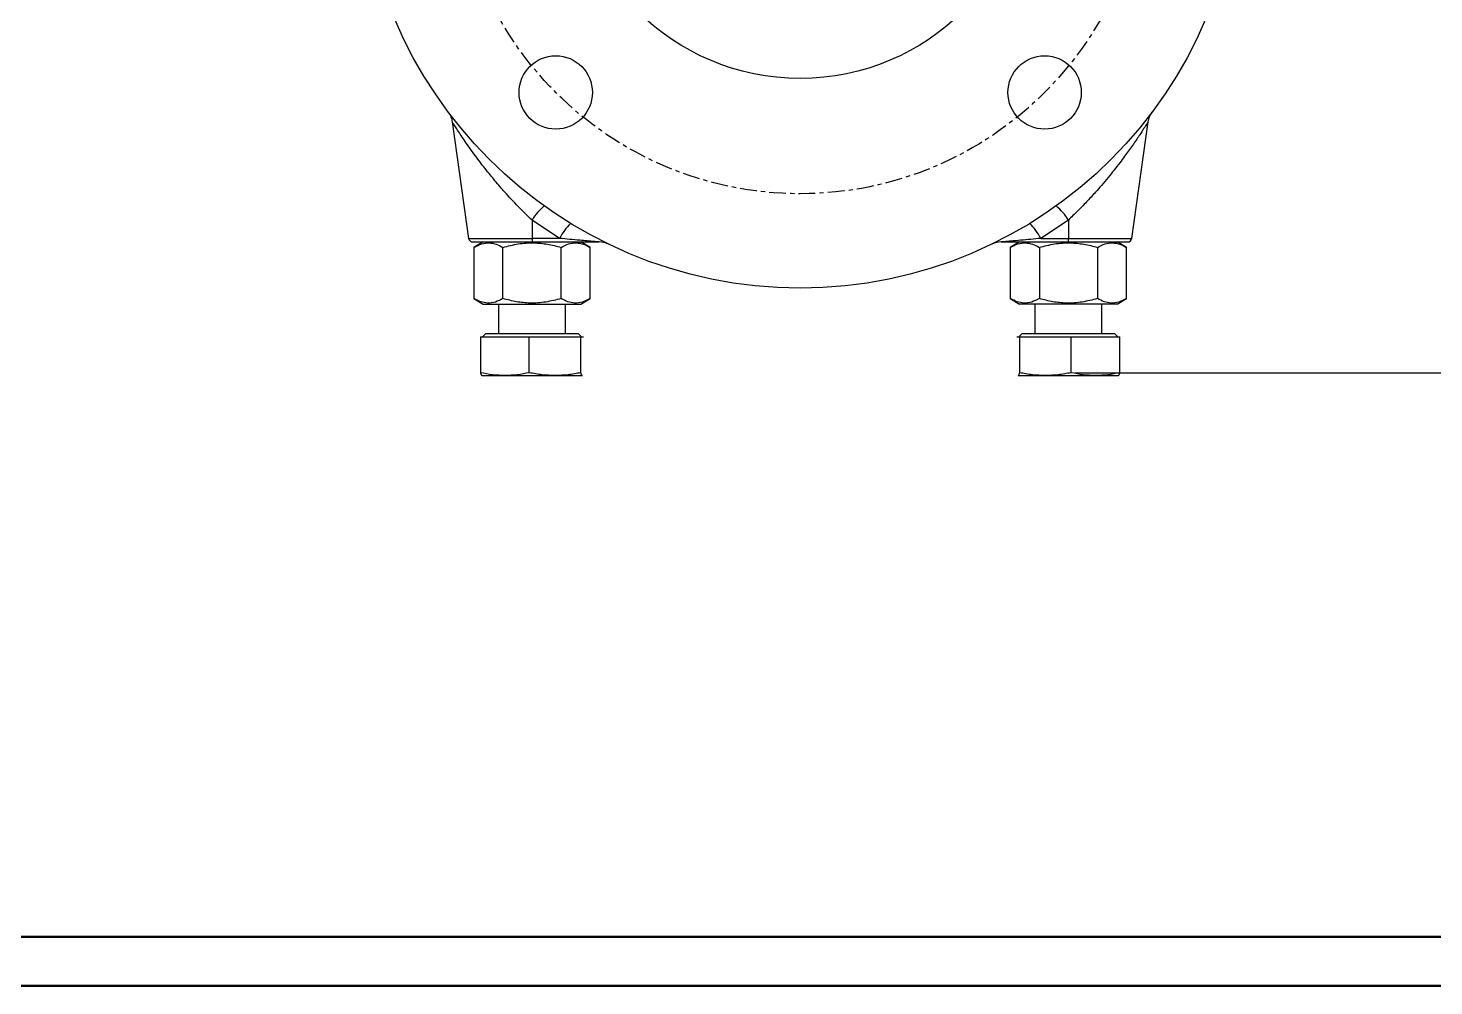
# Model space of a CAD drawing. Header units: millimetres. Extents: x 284 to 3312, y -237 to 1155.
# Drawn here: x 2167.5 to 2503, y -236.8 to -8.4 of the extents above; entities that cross this region are included whole.
import ezdxf

# ---------------------------------------------------------------- set-up
doc = ezdxf.new("R2010")
doc.units = ezdxf.units.MM
doc.linetypes.add('CENTER', pattern=[7, 4, -1, 1, -1])
for name, color, linetype, lineweight in [('AM_BOR', 7, 'Continuous', 50), ('标注', 3, 'Continuous', 13), ('粗实线', 7, 'Continuous', 40)]:
    doc.layers.add(name, color=color, linetype=linetype, lineweight=lineweight)
doc.layers.add('中心线', color=1, linetype='CENTER')
doc.styles.add('工程字', font='gbenor.shx', dxfattribs={"width": 0.707, "bigfont": 'hztxt.shx'})
doc.dimstyles.new('AM_GB$0', dxfattribs={"dimtxt": 3.5, "dimasz": 2.5, "dimexe": 1, "dimexo": 1, "dimgap": 0.5, "dimtad": 1, "dimdsep": 46, "dimtxsty": '工程字', "dimcen": 0, "dimclrd": 256, "dimclre": 256, "dimclrt": 2, "dimadec": 0, "dimazin": 2, "dimtp": 0.1, "dimtm": 0.1, "dimtfac": 0.71, "dimtmove": 0, "dimatfit": 3, "dimfxl": 0, "dimlwd": -1, "dimlwe": -1, "dimarcsym": 0})

# ---------------------------------------------------------------- blocks, each defined once
blk = doc.blocks.new('rja1')
at = {"layer": '粗实线'}
for p, q in [((1879.33, 484), (2689.33, 484)), ((1854.33, 479), (2694.33, 479))]:
    blk.add_line(p, q, dxfattribs=at)
blk = doc.blocks.new('*D24')
at = {"layer": 'Defpoints', "color": 0}
for p in [(2351.74, 34.62), (2416.39, -90.57), (2580.82, -90.57)]:
    blk.add_point(p, dxfattribs=at)
at = {"layer": '标注', "transparency": 16777216}
for p, q in [((2352.74, 34.62), (2581.82, 34.62)), ((2580.82, 32.12), (2580.82, -88.07)), ((2417.39, -90.57), (2581.82, -90.57))]:
    blk.add_line(p, q, dxfattribs=at)
for points in [[(2580.41, 32.12), (2581.24, 32.12), (2580.82, 34.62)], [(2580.41, -88.07), (2581.24, -88.07), (2580.82, -90.57)]]:
    blk.add_solid(points, dxfattribs=at)
at = {"layer": '标注', "color": 2, "transparency": 16777216, "insert": (2576.32, -27.97), "char_height": 3.5, "width": 3.3847, "attachment_point": 5, "rotation": 90, "style": '工程字'}
blk.add_mtext('{\\H2.28571x;125}', dxfattribs=at)

msp = doc.modelspace()

# ---------------------------------------------------------------- linework, layer by layer
at = {"color": 7, "linetype": 'Continuous', "lineweight": 25}
for p, q in [((2268.71, -30.705), (2272.619, -58.52)), ((2430.861, -58.52), (2434.77, -30.705)), ((2294.338, -58.52), (2287.74, -54.15)), ((2287.74, -54.15), (2287.74, -58.52)), ((2415.74, -54.15), (2409.142, -58.52)), ((2415.74, -54.15), (2415.74, -58.52)), ((2272.619, -58.52), (2287.74, -58.52)), ((2276.115, -59.38), (2273.884, -60.669)), ((2294.338, -58.52), (2287.74, -58.52)), ((2287.74, -58.52), (2287.74, -59.38)), ((2287.74, -59.38), (2303.792, -59.38)), ((2301.596, -60.669), (2299.365, -59.38)), ((2399.688, -59.38), (2415.74, -59.38)), ((2404.115, -59.38), (2401.884, -60.669)), ((2409.142, -58.52), (2415.74, -58.52)), ((2415.74, -59.38), (2415.74, -58.52)), ((2415.74, -58.52), (2430.861, -58.52)), ((2429.596, -60.669), (2427.365, -59.38)), ((2273.884, -60.669), (2273.884, -72.892)), ((2280.812, -72.892), (2280.812, -60.669)), ((2294.668, -72.892), (2294.668, -60.669)), ((2301.596, -72.892), (2301.596, -60.669)), ((2401.884, -60.669), (2401.884, -72.892)), ((2408.812, -60.669), (2408.812, -72.892)), ((2422.668, -60.669), (2422.668, -72.892)), ((2429.596, -72.892), (2429.596, -60.669)), ((2273.884, -72.892), (2276.115, -74.18)), ((2299.365, -74.18), (2301.596, -72.892)), ((2401.884, -72.892), (2404.115, -74.18)), ((2427.365, -74.18), (2429.596, -72.892)), ((2276.115, -74.18), (2299.365, -74.18)), ((2279.74, -74.18), (2279.74, -81.242)), ((2295.74, -81.242), (2295.74, -74.18)), ((2427.365, -74.18), (2404.115, -74.18)), ((2407.74, -74.18), (2407.74, -81.242)), ((2423.74, -81.242), (2423.74, -74.18)), ((2275.431, -82.042), (2275.431, -90.566)), ((2275.431, -82.042), (2287.095, -82.042)), ((2276.74, -81.242), (2275.94, -82.042)), ((2276.74, -81.242), (2298.74, -81.242)), ((2287.095, -90.566), (2287.095, -82.042)), ((2287.095, -82.042), (2299.405, -82.042)), ((2299.54, -82.042), (2298.74, -81.242)), ((2299.405, -90.566), (2299.405, -82.042)), ((2299.405, -82.042), (2300.05, -82.042)), ((2403.431, -82.042), (2404.076, -82.042)), ((2404.74, -81.242), (2403.94, -82.042)), ((2404.076, -82.042), (2404.076, -90.566)), ((2404.076, -82.042), (2416.385, -82.042)), ((2404.74, -81.242), (2426.74, -81.242)), ((2416.385, -90.566), (2416.385, -82.042)), ((2416.385, -82.042), (2428.05, -82.042)), ((2427.54, -82.042), (2426.74, -81.242)), ((2428.05, -90.566), (2428.05, -82.042)), ((2275.727, -91.237), (2275.74, -91.242)), ((2275.753, -91.242), (2281.263, -91.242)), ((2281.263, -91.242), (2293.25, -91.242)), ((2293.25, -91.242), (2299.727, -91.242)), ((2299.753, -91.213), (2299.727, -91.242)), ((2299.74, -91.242), (2299.753, -91.237)), ((2403.753, -91.242), (2403.727, -91.213)), ((2403.727, -91.237), (2403.74, -91.242)), ((2403.753, -91.242), (2410.23, -91.242)), ((2410.23, -91.242), (2422.217, -91.242)), ((2422.217, -91.242), (2427.727, -91.242))]:
    msp.add_line(p, q, dxfattribs=at)
for centre, radius in [((2351.74, 34.62), 105), ((2351.74, 34.62), 55), ((2293.404, -23.717), 8.75), ((2410.076, -23.717), 8.75)]:
    msp.add_circle(centre, radius, dxfattribs=at)
for centre, radius, start, end in [((2299.187, -61.088), 13.385, 129.6305, 148.77816), ((2404.293, -61.088), 13.385, 31.22184, 50.3695), ((2307.386, -65.319), 14.713, 135.19194, 152.47497), ((2396.094, -65.319), 14.713, 27.52503, 44.80806), ((2273.609, -58.38), 1, 188, 270), ((2303.792, -64.38), 5, 64.15807, 90), ((2399.688, -64.38), 5, 90, 115.84193), ((2429.871, -58.38), 1, 270, 352)]:
    msp.add_arc(centre, radius, start, end, dxfattribs=at)
for points, knots in [([(2267.758, -28.405), (2267.99, -28.759), (2268.454, -29.467), (2268.625, -30.296), (2268.711, -30.71)], [0, 0, 0, 0, 0.5000001, 1, 1, 1, 1]), ([(2434.769, -30.71), (2434.855, -30.296), (2435.026, -29.467), (2435.49, -28.759), (2435.722, -28.405)], [0, 0, 0, 0, 0.4999999, 1, 1, 1, 1]), ([(2287.74, -54.15), (2287.198, -53.633), (2286.08, -52.568), (2284.456, -50.932), (2282.824, -49.22), (2281.394, -47.654), (2280.071, -46.15), (2278.931, -44.815), (2277.708, -43.336), (2276.556, -41.897), (2275.335, -40.319), (2274.154, -38.743), (2272.923, -37.041), (2271.811, -35.45), (2270.813, -33.972), (2269.964, -32.683), (2269.28, -31.616), (2268.804, -30.86), (2268.742, -30.76), (2268.711, -30.711)], [0, 0, 0, 0, 0.0606344, 0.125071, 0.1859313, 0.2520957, 0.2979064, 0.350562, 0.3978231, 0.4592203, 0.5078745, 0.5715797, 0.6349299, 0.702357, 0.7608854, 0.8223042, 0.8829484, 0.942136, 1, 1, 1, 1]), ([(2434.769, -30.711), (2434.769, -30.711), (2434.821, -30.628), (2434.676, -30.86), (2434.437, -31.24), (2434.151, -31.691), (2433.756, -32.309), (2433.236, -33.109), (2432.618, -34.043), (2431.881, -35.136), (2431.039, -36.353), (2430.122, -37.645), (2429.121, -39.019), (2427.973, -40.546), (2426.664, -42.228), (2425.204, -44.034), (2423.722, -45.792), (2422.005, -47.752), (2420.104, -49.815), (2417.937, -52.048), (2416.468, -53.454), (2415.74, -54.15)], [0, 0, 0, 0, 0.0000591, 0.058269, 0.0870937, 0.1173219, 0.1568741, 0.1975393, 0.2395295, 0.285623, 0.3374053, 0.3870048, 0.4361865, 0.4933401, 0.5572794, 0.6210638, 0.6903822, 0.748954, 0.835478, 0.9185255, 1, 1, 1, 1]), ([(2273.609, -59.38), (2273.655, -59.38), (2273.75, -59.38), (2274.536, -59.38), (2275.839, -59.38), (2277.677, -59.38), (2279.937, -59.38), (2282.469, -59.38), (2285.103, -59.38), (2286.878, -59.38), (2287.74, -59.38)], [0, 0, 0, 0, 0.116516, 0.2400113, 0.3686408, 0.5, 0.6313592, 0.7599887, 0.883484, 1, 1, 1, 1]), ([(2273.884, -60.669), (2274.485, -60.359), (2275.701, -59.733), (2277.502, -59.504), (2279.224, -59.841), (2280.279, -60.391), (2280.812, -60.669)], [0, 0, 0, 0, 0.2646136, 0.5349658, 0.7653524, 1, 1, 1, 1]), ([(2280.812, -60.669), (2282.015, -60.359), (2284.446, -59.733), (2288.048, -59.504), (2291.492, -59.841), (2293.603, -60.391), (2294.668, -60.669)], [0, 0, 0, 0, 0.2646136, 0.5349658, 0.7653524, 1, 1, 1, 1]), ([(2303.792, -59.38), (2303.791, -59.38), (2303.787, -59.38), (2303.751, -59.377), (2303.426, -59.351), (2301.821, -59.219), (2298.745, -58.954), (2295.941, -58.678), (2294.338, -58.52)], [0, 0, 0, 0, 0.0035406, 0.0076547, 0.0188844, 0.1249287, 0.499876, 1, 1, 1, 1]), ([(2294.668, -60.669), (2295.27, -60.359), (2296.485, -59.733), (2298.287, -59.504), (2300.008, -59.841), (2301.064, -60.391), (2301.596, -60.669)], [0, 0, 0, 0, 0.2646136, 0.5349658, 0.7653524, 1, 1, 1, 1]), ([(2409.142, -58.52), (2407.545, -58.677), (2405.149, -58.914), (2402.362, -59.158), (2400.947, -59.278), (2400.223, -59.337), (2399.862, -59.367), (2399.727, -59.377), (2399.693, -59.38), (2399.689, -59.38), (2399.688, -59.38)], [0, 0, 0, 0, 0.4999605, 0.7499244, 0.8749273, 0.9454083, 0.9817175, 0.9925466, 0.9965426, 1, 1, 1, 1]), ([(2401.884, -60.669), (2402.485, -60.359), (2403.701, -59.733), (2405.502, -59.504), (2407.224, -59.841), (2408.279, -60.391), (2408.812, -60.669)], [0, 0, 0, 0, 0.2646136, 0.5349658, 0.7653524, 1, 1, 1, 1]), ([(2408.812, -60.669), (2410.015, -60.359), (2412.446, -59.733), (2416.048, -59.504), (2419.492, -59.841), (2421.603, -60.391), (2422.668, -60.669)], [0, 0, 0, 0, 0.2646136, 0.5349658, 0.7653524, 1, 1, 1, 1]), ([(2415.74, -59.38), (2416.602, -59.38), (2418.377, -59.38), (2421.011, -59.38), (2423.543, -59.38), (2425.803, -59.38), (2427.641, -59.38), (2428.944, -59.38), (2429.73, -59.38), (2429.825, -59.38), (2429.871, -59.38)], [0, 0, 0, 0, 0.116516, 0.2400113, 0.3686408, 0.5, 0.6313592, 0.7599887, 0.883484, 1, 1, 1, 1]), ([(2422.668, -60.669), (2423.27, -60.359), (2424.485, -59.733), (2426.287, -59.504), (2428.008, -59.841), (2429.064, -60.391), (2429.596, -60.669)], [0, 0, 0, 0, 0.2646136, 0.5349658, 0.7653524, 1, 1, 1, 1]), ([(2280.812, -72.892), (2280.21, -73.202), (2278.995, -73.828), (2277.194, -74.057), (2275.472, -73.72), (2274.416, -73.17), (2273.884, -72.892)], [0, 0, 0, 0, 0.2646136, 0.5349658, 0.7653524, 1, 1, 1, 1]), ([(2294.668, -72.892), (2293.466, -73.202), (2291.034, -73.828), (2287.432, -74.057), (2283.988, -73.72), (2281.877, -73.17), (2280.812, -72.892)], [0, 0, 0, 0, 0.2646136, 0.5349658, 0.7653524, 1, 1, 1, 1]), ([(2301.596, -72.892), (2300.995, -73.202), (2299.779, -73.828), (2297.978, -74.057), (2296.256, -73.72), (2295.201, -73.17), (2294.668, -72.892)], [0, 0, 0, 0, 0.26461361, 0.53496576, 0.76535242, 1, 1, 1, 1]), ([(2408.812, -72.892), (2408.21, -73.202), (2406.995, -73.828), (2405.194, -74.057), (2403.472, -73.72), (2402.416, -73.17), (2401.884, -72.892)], [0, 0, 0, 0, 0.26461361, 0.53496576, 0.76535242, 1, 1, 1, 1]), ([(2422.668, -72.892), (2421.466, -73.202), (2419.034, -73.828), (2415.432, -74.057), (2411.988, -73.72), (2409.877, -73.17), (2408.812, -72.892)], [0, 0, 0, 0, 0.2646136, 0.5349658, 0.7653524, 1, 1, 1, 1]), ([(2429.596, -72.892), (2428.995, -73.202), (2427.779, -73.828), (2425.978, -74.057), (2424.256, -73.72), (2423.201, -73.17), (2422.668, -72.892)], [0, 0, 0, 0, 0.2646136, 0.5349658, 0.7653524, 1, 1, 1, 1]), ([(2281.263, -91.242), (2280.289, -91.209), (2278.332, -91.142), (2276.4, -90.759), (2275.431, -90.566)], [0, 0, 0, 0, 0.4977806, 1, 1, 1, 1]), ([(2275.431, -90.566), (2275.484, -90.757), (2275.591, -91.141), (2275.699, -91.208), (2275.753, -91.242)], [0, 0, 0, 0, 0.49811277, 1, 1, 1, 1]), ([(2287.095, -90.566), (2286.133, -90.757), (2284.202, -91.141), (2282.245, -91.208), (2281.263, -91.242)], [0, 0, 0, 0, 0.4981128, 1, 1, 1, 1]), ([(2293.25, -91.242), (2292.222, -91.209), (2290.156, -91.142), (2288.118, -90.759), (2287.095, -90.566)], [0, 0, 0, 0, 0.49778063, 1, 1, 1, 1]), ([(2299.405, -90.566), (2298.389, -90.757), (2296.352, -91.141), (2294.286, -91.208), (2293.25, -91.242)], [0, 0, 0, 0, 0.4981128, 1, 1, 1, 1]), ([(2299.727, -91.242), (2299.673, -91.209), (2299.565, -91.142), (2299.458, -90.759), (2299.405, -90.566)], [0, 0, 0, 0, 0.49778063, 1, 1, 1, 1]), ([(2404.076, -90.566), (2404.022, -90.757), (2403.916, -91.141), (2403.807, -91.208), (2403.753, -91.242)], [0, 0, 0, 0, 0.49811277, 1, 1, 1, 1]), ([(2410.23, -91.242), (2409.202, -91.209), (2407.137, -91.142), (2405.099, -90.759), (2404.076, -90.566)], [0, 0, 0, 0, 0.4977806, 1, 1, 1, 1]), ([(2416.385, -90.566), (2415.37, -90.757), (2413.332, -91.141), (2411.267, -91.208), (2410.23, -91.242)], [0, 0, 0, 0, 0.49811277, 1, 1, 1, 1]), ([(2422.217, -91.242), (2421.243, -91.209), (2419.286, -91.142), (2417.355, -90.759), (2416.385, -90.566)], [0, 0, 0, 0, 0.4977806, 1, 1, 1, 1]), ([(2428.05, -90.566), (2427.088, -90.757), (2425.157, -91.141), (2423.2, -91.208), (2422.217, -91.242)], [0, 0, 0, 0, 0.49811277, 1, 1, 1, 1]), ([(2427.727, -91.242), (2427.781, -91.209), (2427.889, -91.142), (2427.996, -90.759), (2428.05, -90.566)], [0, 0, 0, 0, 0.49778063, 1, 1, 1, 1])]:
    msp.add_open_spline(points, degree=3, knots=knots, dxfattribs=at)
at = {"layer": '中心线'}
msp.add_circle((2351.74, 34.62), 82.5, dxfattribs=at)

# ---------------------------------------------------------------- block references
at = {"layer": 'AM_BOR', "xscale": 2.34375, "yscale": 2.34375, "zscale": 2.34375}
msp.add_blockref('rja1', (-3002.376, -1359.486), dxfattribs=at)

# ---------------------------------------------------------------- dimensions: what is measured, and where the dimension line sits
at = {"layer": '标注'}
dim = msp.add_linear_dim(base=(2580.823, -90.566), p1=(2351.74, 34.62), p2=(2416.385, -90.566), angle=90, text='{\\H2.28571x;125}', dimstyle='AM_GB$0', override={"dimfxl": 1.25}, dxfattribs=at)
dim.commit()
dim.dimension.update_dxf_attribs({"geometry": '*D24', "text_midpoint": (2576.323, -27.973)})

doc.saveas('drawing.dxf')
